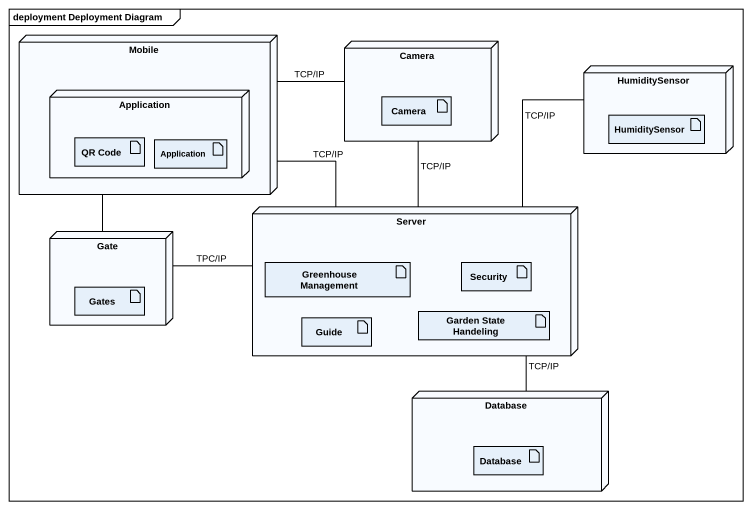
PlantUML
@startuml
mainframe deployment Deployment Diagram
node Mobile {
  node Application {
    artifact "QR Code" as QR_Code
    artifact "Application" as Application_2
  }
}
node Camera {
  artifact "Camera" as Camera_2
}
node HumiditySensor {
  artifact "HumiditySensor" as HumiditySensor_2
}
node Server {
  artifact "Greenhouse Management" as Greenhouse_Management
  artifact Security
  artifact Guide
  artifact "Garden State Handeling" as Garden_State_Handeling
}
node Gate {
  artifact Gates
}
node "Database" as Database_ {
  artifact "Database" as Database__2
}
Camera -left- Mobile : TCP/IP
Camera -- Server : TCP/IP
HumiditySensor -- Server : TCP/IP
Server -up- Mobile : TCP/IP
Gate -up- Mobile
Gate -right- Server : TPC/IP
Database_ -up- Server : TCP/IP
@enduml
